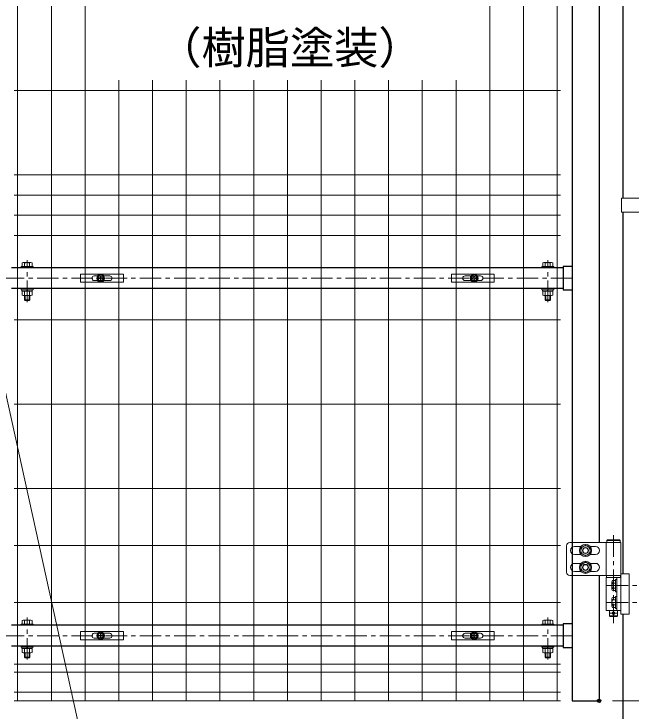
# Model space of a CAD drawing. Units: millimetres, scale not verified. Extents: x -4200 to 4200, y -2970 to 2970.
# Drawn here: x -2542 to -1627, y -307 to 726 of the extents above; entities that cross this region are included whole.
import ezdxf
from ezdxf.enums import TextEntityAlignment as Align

# ---------------------------------------------------------------- set-up
doc = ezdxf.new("R2010")
doc.units = ezdxf.units.MM
doc.header["$LTSCALE"] = 10
doc.header["$PDMODE"] = 32
doc.header["$PDSIZE"] = 5
doc.linetypes.add('USER1', pattern=[50.8, 31.75, -6.35, 6.35, -6.35])
for name, color, linetype, lineweight in [('0-0_D-STR1', 1, 'Continuous', 25), ('0-1_D-BMK', 2, 'USER1', 13), ('0-4_D-STR3', 3, 'Continuous', 13), ('0-5_D-STR-DIM', 7, 'Continuous', 13), ('0-7_Defpoints', 6, 'Continuous', 25), ('0-9_D-STR-TXT', 7, 'Continuous', 13), ('0-C_D-STR2', 7, 'Continuous', 13)]:
    doc.layers.add(name, color=color, linetype=linetype, lineweight=lineweight)
doc.styles.add('ＭＳ ゴシック', font='')
doc.styles.get('ＭＳ ゴシック').set_extended_font_data('MS Gothic')

# ---------------------------------------------------------------- blocks, each defined once
blk = doc.blocks.new('U7')
at = {"layer": '0-0_D-STR1'}
for p, q in [((8940, 14150), (8940, 300)), ((9340, 13275), (9340, 2650)), ((8810, 6722.5), (630, 6722.5)), ((8940, 6742), (8810, 6742)), ((8810, 6742), (8810, 6393)), ((8810, 6412.5), (630, 6412.5)), ((8810, 6393), (8940, 6393)), ((9340, 2160), (9340, 300)), ((8810, 1422.5), (630, 1422.5)), ((8810, 1442), (8810, 1093)), ((8940, 1442), (8810, 1442)), ((8810, 1112.5), (630, 1112.5)), ((8810, 1093), (8940, 1093)), ((8940, 300), (9340, 300))]:
    blk.add_line(p, q, dxfattribs=at)
at = {"layer": '0-1_D-BMK'}
for p, q in [((860, 6214), (860, 6834.9)), ((8580, 6214), (8580, 6834.9)), ((500, 6567.5), (8940, 6567.5)), ((9554.5, 2755.3), (9554.5, 1450.6)), ((9456.5, 2010), (10538.5, 2010)), ((9456.5, 1760), (10538.5, 1760)), ((9604.5, 1600), (9504.5, 1600)), ((860, 914), (860, 1534.9)), ((8580, 914), (8580, 1534.9)), ((500, 1267.5), (8940, 1267.5))]:
    blk.add_line(p, q, dxfattribs=at)
at = {"layer": '0-4_D-STR3'}
for p, q in [((770, 6738.5), (770, 6722.5)), ((770, 6738.5), (950, 6738.5)), ((770, 6722.5), (950, 6722.5)), ((785, 6738.5), (785, 6793)), ((935, 6738.5), (785, 6738.5)), ((916.3, 6798.5), (803.8, 6798.5)), ((822.5, 6738.5), (822.5, 6793)), ((897.5, 6738.5), (897.5, 6793)), ((935, 6738.5), (935, 6793)), ((950, 6738.5), (950, 6722.5)), ((8490, 6738.5), (8490, 6722.5)), ((8670, 6738.5), (8490, 6738.5)), ((8670, 6722.5), (8490, 6722.5)), ((8505, 6738.5), (8505, 6793)), ((8505, 6738.5), (8655, 6738.5)), ((8523.7, 6798.5), (8636.2, 6798.5)), ((8542.5, 6738.5), (8542.5, 6793)), ((8617.5, 6738.5), (8617.5, 6793)), ((8655, 6738.5), (8655, 6793)), ((8670, 6738.5), (8670, 6722.5)), ((770, 6412.5), (770, 6396.5)), ((770, 6412.5), (950, 6412.5)), ((950, 6412.5), (950, 6396.5)), ((8490, 6412.5), (8490, 6396.5)), ((8670, 6412.5), (8490, 6412.5)), ((8670, 6412.5), (8670, 6396.5)), ((770, 6396.5), (950, 6396.5)), ((785, 6376.5), (785, 6317)), ((803.8, 6311.5), (916.3, 6311.5)), ((820, 6248.5), (820, 6311.5)), ((822.5, 6376.5), (822.5, 6317)), ((830, 6238.5), (830, 6311.5)), ((863.8, 6376.5), (852.2, 6396.5)), ((870.7, 6376.5), (859.1, 6396.5)), ((890, 6238.5), (890, 6311.5)), ((897.5, 6376.5), (897.5, 6317)), ((900, 6248.5), (900, 6311.5)), ((935, 6376.5), (935, 6317)), ((8670, 6396.5), (8490, 6396.5)), ((8505, 6376.5), (8505, 6317)), ((8636.2, 6311.5), (8523.7, 6311.5)), ((8540, 6248.5), (8540, 6311.5)), ((8542.5, 6376.5), (8542.5, 6317)), ((8550, 6238.5), (8550, 6311.5)), ((8569.3, 6376.5), (8580.8, 6396.5)), ((8576.2, 6376.5), (8587.8, 6396.5)), ((8610, 6238.5), (8610, 6311.5)), ((8617.5, 6376.5), (8617.5, 6317)), ((8620, 6248.5), (8620, 6311.5)), ((8655, 6376.5), (8655, 6317)), ((820, 6248.5), (830, 6238.5)), ((820, 6248.5), (900, 6248.5)), ((890, 6238.5), (830, 6238.5)), ((890, 6238.5), (900, 6248.5)), ((8550, 6238.5), (8540, 6248.5)), ((8620, 6248.5), (8540, 6248.5)), ((8550, 6238.5), (8610, 6238.5)), ((8620, 6248.5), (8610, 6238.5)), ((9464.5, 2690), (9454.5, 2680)), ((9644.5, 2690), (9464.5, 2690)), ((9644.5, 2690), (9654.5, 2680)), ((8857.4, 2600), (8857.4, 2210)), ((9446, 2650), (8907.4, 2650)), ((9072.9, 2590), (8977.4, 2590)), ((9207.1, 2590), (9287.4, 2590)), ((9446, 2160), (9446, 2650)), ((9663, 2650), (9446, 2650)), ((9654.5, 2680), (9454.5, 2680)), ((9454.5, 2650), (9454.5, 2680)), ((9654.5, 2650), (9454.5, 2650)), ((9654.5, 2650), (9654.5, 2680)), ((9663, 2650), (9663, 1585)), ((9072.9, 2470), (8977.4, 2470)), ((9207.1, 2470), (9287.4, 2470)), ((9072.9, 2340), (8977.4, 2340)), ((9207.1, 2340), (9287.4, 2340)), ((9072.9, 2220), (8977.4, 2220)), ((9207.1, 2220), (9287.4, 2220)), ((9663, 2185), (9788, 2185)), ((9788, 2185), (9788, 1585)), ((9446, 2160), (8907.4, 2160)), ((9663, 2160), (9446, 2160)), ((9663, 2160), (9446, 2160)), ((9446, 1640), (9446, 2130)), ((9446, 2130), (9663, 2130)), ((9449.5, 2130), (9449.5, 2160)), ((9449.5, 2160), (9659.5, 2160)), ((9659.5, 2130), (9449.5, 2130)), ((9542.8, 2085), (9587, 2085)), ((9587, 1920), (9587, 2100)), ((9587, 2085), (9587, 1935)), ((9603, 1640), (9603, 2130)), ((9659.5, 2130), (9659.5, 2160)), ((9532, 2066.3), (9532, 1953.7)), ((9542.8, 2047.6), (9587, 2047.6)), ((9542.8, 1972.4), (9587, 1972.4)), ((9542.8, 1935), (9587, 1935)), ((9587, 1920), (9603, 1920)), ((9532, 1816.3), (9532, 1703.7)), ((9542.8, 1835), (9587, 1835)), ((9542.8, 1797.6), (9587, 1797.6)), ((9587, 1670), (9587, 1850)), ((9587, 1835), (9587, 1685)), ((9542.8, 1722.4), (9587, 1722.4)), ((9542.8, 1685), (9587, 1685)), ((9587, 1670), (9603, 1670)), ((9663, 1640), (9446, 1640)), ((9494.5, 1640), (9494.5, 1560)), ((9494.5, 1560), (9504.5, 1550)), ((9494.5, 1560), (9614.5, 1560)), ((9604.5, 1550), (9614.5, 1560)), ((9614.5, 1640), (9614.5, 1560)), ((9663, 1585), (9788, 1585)), ((785, 1438.5), (785, 1493)), ((916.3, 1498.5), (803.8, 1498.5)), ((822.5, 1438.5), (822.5, 1493)), ((897.5, 1438.5), (897.5, 1493)), ((935, 1438.5), (935, 1493)), ((8505, 1438.5), (8505, 1493)), ((8523.7, 1498.5), (8636.2, 1498.5)), ((8542.5, 1438.5), (8542.5, 1493)), ((8617.5, 1438.5), (8617.5, 1493)), ((8655, 1438.5), (8655, 1493)), ((9504.5, 1550), (9604.5, 1550)), ((770, 1438.5), (770, 1422.5)), ((770, 1438.5), (950, 1438.5)), ((770, 1422.5), (950, 1422.5)), ((935, 1438.5), (785, 1438.5)), ((950, 1438.5), (950, 1422.5)), ((8490, 1438.5), (8490, 1422.5)), ((8670, 1438.5), (8490, 1438.5)), ((8670, 1422.5), (8490, 1422.5)), ((8505, 1438.5), (8655, 1438.5)), ((8670, 1438.5), (8670, 1422.5)), ((770, 1112.5), (770, 1096.5)), ((770, 1112.5), (950, 1112.5)), ((770, 1096.5), (950, 1096.5)), ((785, 1076.5), (785, 1017)), ((822.5, 1076.5), (822.5, 1017)), ((863.8, 1076.5), (852.2, 1096.5)), ((870.7, 1076.5), (859.1, 1096.5)), ((897.5, 1076.5), (897.5, 1017)), ((935, 1076.5), (935, 1017)), ((950, 1112.5), (950, 1096.5)), ((8490, 1112.5), (8490, 1096.5)), ((8670, 1112.5), (8490, 1112.5)), ((8670, 1096.5), (8490, 1096.5)), ((8505, 1076.5), (8505, 1017)), ((8542.5, 1076.5), (8542.5, 1017)), ((8569.3, 1076.5), (8580.8, 1096.5)), ((8576.2, 1076.5), (8587.8, 1096.5)), ((8617.5, 1076.5), (8617.5, 1017)), ((8655, 1076.5), (8655, 1017)), ((8670, 1112.5), (8670, 1096.5)), ((803.8, 1011.5), (916.3, 1011.5)), ((820, 948.5), (820, 1011.5)), ((820, 948.5), (830, 938.5)), ((820, 948.5), (900, 948.5)), ((830, 938.5), (830, 1011.5)), ((890, 938.5), (830, 938.5)), ((890, 938.5), (890, 1011.5)), ((890, 938.5), (900, 948.5)), ((900, 948.5), (900, 1011.5)), ((8636.2, 1011.5), (8523.7, 1011.5)), ((8540, 948.5), (8540, 1011.5)), ((8550, 938.5), (8540, 948.5)), ((8620, 948.5), (8540, 948.5)), ((8550, 938.5), (8550, 1011.5)), ((8550, 938.5), (8610, 938.5)), ((8610, 938.5), (8610, 1011.5)), ((8620, 948.5), (8610, 938.5)), ((8620, 948.5), (8620, 1011.5))]:
    blk.add_line(p, q, dxfattribs=at)
for points in [[(937, 6376.5), (783, 6376.5), (783, 6396.5)], [(937, 6376.5), (937, 6396.5), (783, 6396.5)], [(8503, 6376.5), (8657, 6376.5), (8657, 6396.5)], [(8503, 6376.5), (8503, 6396.5), (8657, 6396.5)], [(9587, 2100), (9603, 2100), (9603, 1920)], [(9587, 1850), (9603, 1850), (9603, 1670)], [(937, 1076.5), (783, 1076.5), (783, 1096.5)], [(937, 1076.5), (937, 1096.5), (783, 1096.5)], [(8503, 1076.5), (8657, 1076.5), (8657, 1096.5)], [(8503, 1076.5), (8503, 1096.5), (8657, 1096.5)]]:
    blk.add_lwpolyline(points, dxfattribs=at)
for points in [[(9140, 2611), (9069.9, 2570.5), (9069.9, 2489.5), (9140, 2449), (9210.1, 2489.5), (9210.1, 2570.5)], [(9140, 2361), (9069.9, 2320.5), (9069.9, 2239.5), (9140, 2199), (9210.1, 2239.5), (9210.1, 2320.5)]]:
    blk.add_lwpolyline(points, close=True, dxfattribs=at)
for centre, radius in [((9140, 2530), 90), ((9140, 2530), 70.3), ((9140, 2530), 45), ((9140, 2530), 40), ((9140, 2530), 40), ((9140, 2280), 90), ((9140, 2280), 90), ((9140, 2280), 70.3), ((9140, 2280), 45), ((9140, 2280), 40), ((9140, 2280), 40), ((9554.5, 1600), 20)]:
    blk.add_circle(centre, radius, dxfattribs=at)
for centre, radius, start, end in [((803.8, 6764), 34.5, 57.13278, 122.86722), ((860, 6668.6), 129.9, 73.22135, 106.77865), ((916.3, 6764), 34.5, 57.13278, 122.86722), ((8523.7, 6764), 34.5, 57.13278, 122.86722), ((8580, 6668.6), 129.9, 73.22135, 106.77865), ((8636.2, 6764), 34.5, 57.13278, 122.86722), ((803.8, 6346), 34.5, 237.13278, 302.86722), ((860, 6441.4), 129.9, 253.22135, 286.77865), ((916.3, 6346), 34.5, 237.13278, 302.86722), ((8523.7, 6346), 34.5, 237.13278, 302.86722), ((8580, 6441.4), 129.9, 253.22135, 286.77865), ((8636.2, 6346), 34.5, 237.13278, 302.86722), ((8907.4, 2600), 50, 90, 180), ((8977.4, 2530), 60, 90, 270), ((9140, 2530), 90, 333.43495, 153.43495), ((9287.4, 2530), 60, 270, 90), ((8977.4, 2280), 60, 90, 270), ((9287.4, 2280), 60, 270, 90), ((8907.4, 2210), 50, 180, 270), ((9553.6, 2066.3), 21.6, 120, 240), ((9602.8, 2010), 70.8, 147.93138, 212.06862), ((9553.6, 1953.7), 21.6, 120, 240), ((9553.6, 1816.3), 21.6, 120, 240), ((9602.8, 1760), 70.8, 147.93138, 212.06862), ((9553.6, 1703.7), 21.6, 120, 240), ((803.8, 1464), 34.5, 57.13278, 122.86722), ((860, 1368.6), 129.9, 73.22135, 106.77865), ((916.3, 1464), 34.5, 57.13278, 122.86722), ((8523.7, 1464), 34.5, 57.13278, 122.86722), ((8580, 1368.6), 129.9, 73.22135, 106.77865), ((8636.2, 1464), 34.5, 57.13278, 122.86722), ((803.8, 1046), 34.5, 237.13278, 302.86722), ((860, 1141.4), 129.9, 253.22135, 286.77865), ((916.3, 1046), 34.5, 237.13278, 302.86722), ((8523.7, 1046), 34.5, 237.13278, 302.86722), ((8580, 1141.4), 129.9, 253.22135, 286.77865), ((8636.2, 1046), 34.5, 237.13278, 302.86722)]:
    blk.add_arc(centre, radius, start, end, dxfattribs=at)
at = {"layer": '0-7_Defpoints'}
for centre in [(1950, 6567.5), (7490, 6567.5), (1950, 1267.5), (7490, 1267.5)]:
    blk.add_circle(centre, 40, dxfattribs=at)
blk = doc.blocks.new('A$Cc5bff5c2')
at = {"layer": '0-4_D-STR3'}
for p, q in [((-297.7, 60), (337.3, 60)), ((-297.7, -60), (-297.7, 60)), ((-95.2, 35), (-45.6, 35)), ((-18.5, 4.2), (-31.5, 3.9)), ((-31.5, 3.9), (-31.5, -4)), ((-4, 31.5), (-4.2, 18.5)), ((-4, 31.5), (4, 31.5)), ((4, 31.5), (4.2, 18.5)), ((18.5, 4.2), (31.5, 3.9)), ((31.5, 3.9), (31.5, -4)), ((45.6, 35), (134.8, 35)), ((-95.2, -35), (-45.6, -35)), ((-18.5, -4.2), (-31.5, -4)), ((-4, -31.5), (-4.2, -18.5)), ((18.5, -4.2), (31.5, -4)), ((45.6, -35), (134.8, -35))]:
    blk.add_line(p, q, dxfattribs=at)
for points in [[(-297.7, -60), (337.3, -60), (337.3, 60)], [(-4, -31.5), (4, -31.5), (4.2, -18.5)]]:
    blk.add_lwpolyline(points, dxfattribs=at)
for radius in [57.5, 52.5]:
    blk.add_circle((0, 0), radius, dxfattribs=at)
for centre, radius, start, end in [((-95.2, 0), 35, 90, 270), ((-19.1, 19), 14.9, 270, 0), ((19.1, 19), 14.9, 180, 270), ((134.8, 0), 35, 270, 90), ((-19.1, -19), 14.9, 0, 90), ((19.1, -19), 14.9, 90, 180)]:
    blk.add_arc(centre, radius, start, end, dxfattribs=at)
blk = doc.blocks.new('A$C5ba32ecb')
at = {"layer": '0-4_D-STR3'}
for p, q in [((-337.5, 60), (297.5, 60)), ((-337.5, -60), (-337.5, 60)), ((-135, 35), (-45.6, 35)), ((-18.5, 4.2), (-31.5, 3.9)), ((-31.5, 3.9), (-31.5, -4)), ((-4, 31.5), (-4.2, 18.5)), ((-4, 31.5), (4, 31.5)), ((4, 31.5), (4.2, 18.5)), ((18.5, 4.2), (31.5, 3.9)), ((31.5, 3.9), (31.5, -4)), ((45.6, 35), (95, 35)), ((-135, -35), (-45.6, -35)), ((-18.5, -4.2), (-31.5, -4)), ((-4, -31.5), (-4.2, -18.5)), ((18.5, -4.2), (31.5, -4)), ((45.6, -35), (95, -35))]:
    blk.add_line(p, q, dxfattribs=at)
for points in [[(-337.5, -60), (297.5, -60), (297.5, 60)], [(-4, -31.5), (4, -31.5), (4.2, -18.5)]]:
    blk.add_lwpolyline(points, dxfattribs=at)
for radius in [57.5, 52.5]:
    blk.add_circle((0, 0), radius, dxfattribs=at)
for centre, radius, start, end in [((-135, 0), 35, 90, 270), ((-19.1, 19), 14.9, 270, 0), ((19.1, 19), 14.9, 180, 270), ((95, 0), 35, 270, 90), ((-19.1, -19), 14.9, 0, 90), ((19.1, -19), 14.9, 90, 180)]:
    blk.add_arc(centre, radius, start, end, dxfattribs=at)

msp = doc.modelspace()

# ---------------------------------------------------------------- linework, layer by layer
at = {"layer": '0-0_D-STR1'}
for p, q in [((-1639.17, 947.68), (-1639.17, 453.18)), ((-1639.17, 432.18), (-1639.17, -103.82)), ((-1639.17, -163.82), (-1639.17, -572.32))]:
    msp.add_line(p, q, dxfattribs=at)
at = {"layer": '0-4_D-STR3'}
for p, q in [((-1641.47, 453.18), (-1533.92, 453.18)), ((-1641.47, 453.18), (-1641.47, 432.18)), ((-1641.47, 432.18), (-1533.92, 432.18))]:
    msp.add_line(p, q, dxfattribs=at)
at = {"layer": '0-5_D-STR-DIM'}
msp.add_line((-1654.67, -292.32), (-1088.92, -292.32), dxfattribs=at)
at = {"layer": '0-7_Defpoints'}
msp.add_point((-1674.67, -292.32), dxfattribs=at)
at = {"layer": '0-9_D-STR-TXT'}
msp.add_lwpolyline([(-2205.74, -506.77), (-2406.8, -506.77), (-2597.56, 358.62)], dxfattribs=at)
at = {"layer": '0-C_D-STR2'}
for p, q in [((-2536.67, 1177.68), (-2536.67, -292.32)), ((-2486.67, 1177.68), (-2486.67, -292.32)), ((-2436.67, 1177.68), (-2436.67, -292.32)), ((-1836.67, 1177.68), (-1836.67, -292.32)), ((-1786.67, 1177.68), (-1786.67, -292.32)), ((-1736.67, 1177.68), (-1736.67, -292.32)), ((-2386.67, 627.97), (-2386.67, -292.32)), ((-2336.67, 627.97), (-2336.67, -292.32)), ((-2286.67, 627.97), (-2286.67, -292.32)), ((-2236.67, 627.97), (-2236.67, -292.32)), ((-2186.67, 627.97), (-2186.67, -292.32)), ((-2136.67, 627.97), (-2136.67, -292.32)), ((-2086.67, 627.97), (-2086.67, -292.32)), ((-2036.67, 627.97), (-2036.67, -292.32)), ((-1986.67, 627.97), (-1986.67, -292.32)), ((-1936.67, 627.97), (-1936.67, -292.32)), ((-1886.67, 627.97), (-1886.67, -292.32)), ((-1731.67, 612.68), (-2541.67, 612.68)), ((-1731.67, 487.68), (-2541.67, 487.68)), ((-1731.67, 457.68), (-2541.67, 457.68)), ((-1731.67, 427.68), (-2541.67, 427.68)), ((-1731.67, 397.68), (-2541.67, 397.68)), ((-1731.67, 272.68), (-2541.67, 272.68)), ((-1731.67, 147.68), (-2541.67, 147.68)), ((-1731.67, 22.68), (-2541.67, 22.68)), ((-1731.67, -61.82), (-2541.67, -61.82)), ((-1731.67, -146.32), (-2541.67, -146.32)), ((-1731.67, -237.56), (-2541.67, -237.56)), ((-1731.67, -249.42), (-2541.67, -249.42)), ((-1731.67, -279.22), (-2541.67, -279.22)), ((-1731.67, -292.32), (-2541.67, -292.32))]:
    msp.add_line(p, q, dxfattribs=at)

# ---------------------------------------------------------------- block references
at = {"layer": '0-5_D-STR-DIM', "xscale": 0.1, "yscale": 0.1}
for name, p in [('U7', (-2608.67, -322.32)), ('A$Cc5bff5c2', (-2413.64, 334.43)), ('A$C5ba32ecb', (-1859.67, 334.43)), ('A$Cc5bff5c2', (-2413.64, -195.57)), ('A$C5ba32ecb', (-1859.67, -195.57))]:
    msp.add_blockref(name, p, dxfattribs=at)

# ---------------------------------------------------------------- texts
at = {"layer": '0-9_D-STR-TXT', "style": 'ＭＳ ゴシック'}
msp.add_text('（樹脂塗装）', height=48.09, dxfattribs=at).set_placement((-2329.74, 637.73), align=Align.BOTTOM_LEFT)

doc.saveas('drawing.dxf')
